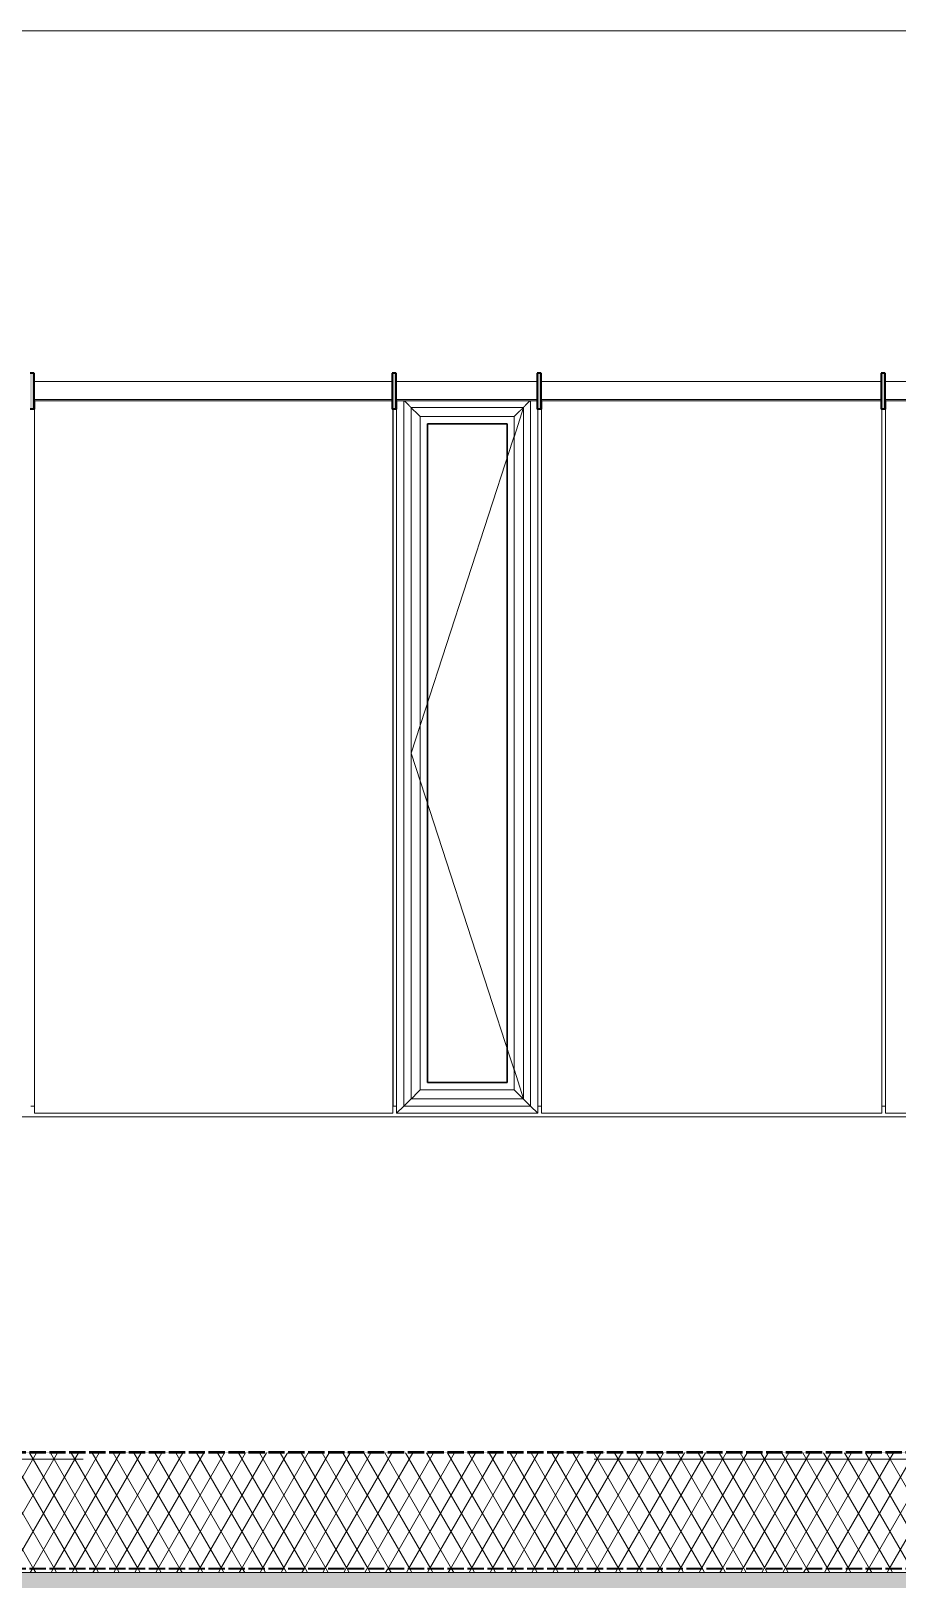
# Model space of a CAD drawing. Header units: millimetres. Extents: x -46169 to 174149, y -86316 to 18123.
# Drawn here: x 120805 to 123197, y -72639 to -68363 of the extents above; entities that cross this region are included whole.
import ezdxf

# ---------------------------------------------------------------- set-up
doc = ezdxf.new("R2010")
doc.units = ezdxf.units.MM
doc.header["$MEASUREMENT"] = 0
for name, pattern in [('Dashed', [2822.222233, 1411.111116, -1411.111116]), ('Hidden Line', [55, 45, -10]), ('Wipeout_Contour', [1000, 0, -1000])]:
    doc.linetypes.add(name, pattern=pattern)
for name, color, linetype, lineweight, true_color in [('A04_A04_1_A-20-M_Roof_Pen_No__162', 7, 'Continuous', 0, 0xe47200), ('A04_A04_1_A-35-M_FFE_Sanitary_Pen_No__105', 7, 'Continuous', 15, 0xa6a6a6), ('A04_A04_1_New_A-20-M_Roof_Pen_No__149', 7, 'Continuous', 0, 0x2a2a2a), ('A04_A04_1_New_A-20-M_Roof_Pen_No__81', 7, 'Continuous', 20, 0x6a6a6a), ('A04_A04_1_New_A-25-M_Curtain_Wall_Pen_No__23', 7, 'Continuous', 30, 0x2a2a2a), ('A04_A04_1_New_A-25-M_Curtain_Wall_Pen_No__44', 7, 'Continuous', 35, 0x444444), ('A04_A04_1_New_A-25-M_Curtain_Wall_Pen_No__63', 7, 'Continuous', 20, 0x606060)]:
    doc.layers.add(name, color=color, linetype=linetype, lineweight=lineweight, true_color=true_color)
for name, color, linetype in [('A04_A04_1_A-35-M_FFE_Sanitary', 7, 'Continuous'), ('A04_A04_1_New_A-20-M_Roof', 7, 'Continuous'), ('A04_A04_1_New_A-25-M_Curtain_Wall', 7, 'Continuous')]:
    doc.layers.add(name, color=color, linetype=linetype)
for name, color, linetype, lineweight in [('A04_A04_1_New_A-20-M_Roof_Pen_No__195', 7, 'Continuous', 35), ('A04_A04_1_New_A-20-M_Roof_Pen_No__85', 8, 'Continuous', 20), ('A04_A04_1_New_A-25-M_Curtain_Wall_Pen_No__2', 8, 'Continuous', 15), ('A04_A04_1_New_A-25-M_Curtain_Wall_Pen_No__3', 7, 'Continuous', 18), ('A04_A04_1_New_A-25-M_Curtain_Wall_Pen_No__87', 8, 'Continuous', 20)]:
    doc.layers.add(name, color=color, linetype=linetype, lineweight=lineweight)
pattern_1 = [(60, (126439.63, -84457.917), (-43.30127, 25), []), (120, (126439.63, -84457.917), (43.30127, 25), [])]

# ---------------------------------------------------------------- blocks, each defined once
blk = doc.blocks.new('*X20', base_point=(139020.8, -92453.4))
at = {"layer": 'A04_A04_1_A-20-M_Roof_Pen_No__162', "linetype": 'Continuous'}
for points in [[(120890.2, -72288.9), (120740.2, -72288.9), (120740.2, -72290.9), (120890.2, -72290.9)], [(121190.2, -72288.9), (121040.2, -72288.9), (121040.2, -72290.9), (121190.2, -72290.9)], [(121490.2, -72288.9), (121340.2, -72288.9), (121340.2, -72290.9), (121490.2, -72290.9)], [(121790.2, -72288.9), (121640.2, -72288.9), (121640.2, -72290.9), (121790.2, -72290.9)], [(122090.2, -72288.9), (121940.2, -72288.9), (121940.2, -72290.9), (122090.2, -72290.9)], [(122390.2, -72288.9), (122240.2, -72288.9), (122240.2, -72290.9), (122390.2, -72290.9)], [(122690.2, -72288.9), (122540.2, -72288.9), (122540.2, -72290.9), (122690.2, -72290.9)], [(122990.2, -72288.9), (122840.2, -72288.9), (122840.2, -72290.9), (122990.2, -72290.9)], [(123290.2, -72288.9), (123140.2, -72288.9), (123140.2, -72290.9), (123290.2, -72290.9)]]:
    blk.add_hatch(color=256, dxfattribs=at).paths.add_polyline_path(points)

msp = doc.modelspace()

# ---------------------------------------------------------------- wipeouts: each hides what was drawn before it
at = {"color": 254, "linetype": 'Wipeout_Contour', "lineweight": 0, "ltscale": 551333.670906}
msp.add_wipeout([(126400.6, -72288.9), (108112.6, -72288.9), (108112.6, -72290.9), (126400.6, -72290.9)], dxfattribs=at).dxf.layer = 'A04_A04_1_New_A-20-M_Roof'
at = {"color": 254, "linetype": 'Wipeout_Contour', "lineweight": 0, "ltscale": 6749518.32009044}
msp.add_wipeout([(118185.2, -68362.9), (118185.2, -69331.1), (118451.6, -69331.1), (118451.6, -69307.9), (118463.9, -69307.9), (118463.9, -69331.1), (119452, -69331.1), (119452, -69307.9), (119464.2, -69307.9), (119464.2, -69331.1), (119852.4, -69331.1), (119852.4, -69307.9), (119864.6, -69307.9), (119864.6, -69331.1), (120802.6, -69331.1), (120802.6, -69307.9), (120814.8, -69307.9), (120814.8, -69331.1), (121802.7, -69331.1), (121802.7, -69307.9), (121814.9, -69307.9), (121814.9, -69331.1), (122202.9, -69331.1), (122202.9, -69307.9), (122215.1, -69307.9), (122215.1, -69331.1), (123153.2, -69331.1), (123153.2, -69307.9), (123165.4, -69307.9), (123165.4, -69331.1), (124153.1, -69331.1), (124153.1, -69307.9), (124165.3, -69307.9), (124165.3, -69331.1), (124553, -69331.1), (124553, -69307.9), (124565.2, -69307.9), (124565.2, -69331.1), (125553, -69331.1), (125553, -69307.9), (125565.2, -69307.9), (125565.2, -69331.1), (125953.1, -69331.1), (125953.1, -69307.9), (125960.2, -69307.9), (125960.2, -69352.9), (126369.2, -69352.9), (126369.2, -68362.9)], dxfattribs=at).dxf.layer = 'A04_A04_1_New_A-25-M_Curtain_Wall'
at = {"color": 254, "linetype": 'Wipeout_Contour', "lineweight": 0, "ltscale": 560203.762251}
msp.add_wipeout([(120804.9, -71332.9), (120814.8, -71332.9), (120814.8, -70357.9), (120804.9, -70357.9)], dxfattribs=at).dxf.layer = 'A04_A04_1_New_A-25-M_Curtain_Wall'

# ---------------------------------------------------------------- next in the draw order: linework, layer by layer
at = {"layer": 'A04_A04_1_New_A-25-M_Curtain_Wall_Pen_No__87', "linetype": 'Continuous'}
msp.add_line((126369.2, -68362.9), (118185.2, -68362.9), dxfattribs=at)

# ---------------------------------------------------------------- next in the draw order: block references
at = {"layer": 'A04_A04_1_A-35-M_FFE_Sanitary'}
msp.add_blockref('*X20', (139020.8, -92453.4), dxfattribs=at)

# ---------------------------------------------------------------- next in the draw order: wipeouts: each hides what was drawn before it
at = {"color": 254, "linetype": 'Wipeout_Contour', "lineweight": 0, "ltscale": 558265.988805}
msp.add_wipeout([(120804.9, -69407.9), (120804.9, -70357.9), (120814.8, -70357.9), (120814.8, -69407.9)], dxfattribs=at).dxf.layer = 'A04_A04_1_New_A-25-M_Curtain_Wall'

# ---------------------------------------------------------------- next in the draw order: wipeouts: each hides what was drawn before it
at = {"color": 254, "linetype": 'Wipeout_Contour', "lineweight": 0, "ltscale": 551673.051606}
msp.add_wipeout([(108112.6, -72290.9), (108112.6, -72610.9), (126400.6, -72610.9), (126400.6, -72290.9)], dxfattribs=at).dxf.layer = 'A04_A04_1_New_A-20-M_Roof'

# ---------------------------------------------------------------- next in the draw order: hatches: boundary and pattern name
at = {"layer": 'A04_A04_1_New_A-20-M_Roof_Pen_No__85', "linetype": 'Continuous'}
h = msp.add_hatch(dxfattribs=at)
h.set_pattern_fill('Batt_Insulation_0001', color=256, style=0, pattern_type=2)
h.set_pattern_definition(pattern_1)
h.paths.add_polyline_path([(108112.6, -72290.9), (108112.6, -72610.9), (126400.6, -72610.9), (126400.6, -72290.9)])

# ---------------------------------------------------------------- next in the draw order: wipeouts: each hides what was drawn before it
at = {"color": 254, "linetype": 'Wipeout_Contour', "lineweight": 0, "ltscale": 552020.882772}
msp.add_wipeout([(108112.6, -72610.9), (108112.6, -72620.9), (126400.6, -72620.9), (126400.6, -72610.9)], dxfattribs=at).dxf.layer = 'A04_A04_1_New_A-20-M_Roof'
at = {"color": 254, "linetype": 'Wipeout_Contour', "lineweight": 0, "ltscale": 567311.311509}
msp.add_wipeout([(126369.2, -71362.9), (118185.2, -71362.9), (118185.2, -72288.9), (126369.2, -72288.9)], dxfattribs=at).dxf.layer = 'A04_A04_1_New_A-25-M_Curtain_Wall'

# ---------------------------------------------------------------- next in the draw order: hatches: boundary and pattern name
at = {"layer": 'A04_A04_1_New_A-20-M_Roof_Pen_No__81', "linetype": 'Continuous', "lineweight": 0, "true_color": 0x353535}
msp.add_hatch(color=250, dxfattribs=at).paths.add_polyline_path([(108112.6, -72620.9), (108112.6, -72757.9), (126400.6, -72757.9), (126400.6, -72620.9)])
at = {"layer": 'A04_A04_1_New_A-20-M_Roof_Pen_No__85', "linetype": 'Continuous'}
h = msp.add_hatch(dxfattribs=at)
h.set_pattern_fill('Batt_Insulation_0001', color=256, style=0, pattern_type=2)
h.set_pattern_definition(pattern_1)
h.paths.add_polyline_path([(108112.6, -72610.9), (108112.6, -72620.9), (126400.6, -72620.9), (126400.6, -72610.9)])

# ---------------------------------------------------------------- next in the draw order: linework, layer by layer
at = {"layer": 'A04_A04_1_A-35-M_FFE_Sanitary_Pen_No__105', "linetype": 'Dashed'}
msp.add_line((105427.1, -72307.9), (131120.2, -72307.9), dxfattribs=at)
at = {"layer": 'A04_A04_1_New_A-20-M_Roof_Pen_No__149', "linetype": 'Continuous'}
msp.add_line((126400.6, -72620.9), (108112.6, -72620.9), dxfattribs=at)
at = {"layer": 'A04_A04_1_New_A-20-M_Roof_Pen_No__195', "linetype": 'Hidden Line'}
for p, q in [((126400.6, -72288.9), (108112.6, -72288.9)), ((126400.6, -72290.9), (108112.6, -72290.9)), ((126400.6, -72610.9), (108112.6, -72610.9))]:
    msp.add_line(p, q, dxfattribs=at)

# ---------------------------------------------------------------- next in the draw order: wipeouts: each hides what was drawn before it
at = {"color": 254, "linetype": 'Wipeout_Contour', "lineweight": 0, "ltscale": 1119161.434746136}
msp.add_wipeout([(119859.6, -71362.9), (120809.9, -71362.9), (120809.9, -71332.9), (120804.9, -71332.9), (120804.9, -71352.9), (119864.6, -71352.9), (119864.6, -71332.9), (119859.6, -71332.9)], dxfattribs=at).dxf.layer = 'A04_A04_1_New_A-25-M_Curtain_Wall'
at = {"color": 254, "linetype": 'Wipeout_Contour', "lineweight": 0, "ltscale": 1130709.13144827}
msp.add_wipeout([(121810, -71332.9), (121810, -71362.9), (122210.1, -71362.9), (122210.1, -71332.9), (122205.1, -71332.9), (122205.1, -71352.9), (121815, -71352.9), (121815, -71332.9)], dxfattribs=at).dxf.layer = 'A04_A04_1_New_A-25-M_Curtain_Wall'

# ---------------------------------------------------------------- next in the draw order: wipeouts: each hides what was drawn before it
at = {"color": 254, "linetype": 'Wipeout_Contour', "lineweight": 0, "ltscale": 565042.299946}
msp.add_wipeout([(122205.1, -70357.9), (122205.1, -71332.9), (122215, -71332.9), (122215, -70357.9)], dxfattribs=at).dxf.layer = 'A04_A04_1_New_A-25-M_Curtain_Wall'

# ---------------------------------------------------------------- next in the draw order: wipeouts: each hides what was drawn before it
at = {"color": 254, "linetype": 'Wipeout_Contour', "lineweight": 0, "ltscale": 563121.175794}
msp.add_wipeout([(122215, -69407.9), (122205.1, -69407.9), (122205.1, -70357.9), (122215, -70357.9)], dxfattribs=at).dxf.layer = 'A04_A04_1_New_A-25-M_Curtain_Wall'
at = {"color": 254, "linetype": 'Wipeout_Contour', "lineweight": 0, "ltscale": 565309.146049}
msp.add_wipeout([(121834.9, -71332.9), (122185, -71332.9), (122165, -71312.9), (121854.9, -71312.9)], dxfattribs=at).dxf.layer = 'A04_A04_1_New_A-25-M_Curtain_Wall'

# ---------------------------------------------------------------- next in the draw order: wipeouts: each hides what was drawn before it
at = {"color": 254, "linetype": 'Wipeout_Contour', "lineweight": 0, "ltscale": 704419.255842}
msp.add_wipeout([(122140, -71287.9), (122185, -71332.9), (122185, -69384.7), (122183.3, -69384.7), (122140, -69427.9)], dxfattribs=at).dxf.layer = 'A04_A04_1_New_A-25-M_Curtain_Wall'
at = {"color": 254, "linetype": 'Wipeout_Contour', "lineweight": 0, "ltscale": 848474.548543}
msp.add_wipeout([(122215, -69384.7), (122215, -71352.9), (123155.4, -71352.9), (123155.4, -69407.9), (123153.2, -69407.9), (123153.2, -69384.7)], dxfattribs=at).dxf.layer = 'A04_A04_1_New_A-25-M_Curtain_Wall'

# ---------------------------------------------------------------- next in the draw order: wipeouts: each hides what was drawn before it
at = {"color": 254, "linetype": 'Wipeout_Contour', "lineweight": 0, "ltscale": 561454.434903}
msp.add_wipeout([(122183.3, -69384.7), (121836.7, -69384.7), (121854.9, -69402.9), (122165, -69402.9)], dxfattribs=at).dxf.layer = 'A04_A04_1_New_A-25-M_Curtain_Wall'
at = {"color": 254, "linetype": 'Wipeout_Contour', "lineweight": 0, "ltscale": 563795.989196}
msp.add_wipeout([(122120, -71267.9), (122140, -71287.9), (122140, -69427.9), (122120, -69447.9)], dxfattribs=at).dxf.layer = 'A04_A04_1_New_A-25-M_Curtain_Wall'
at = {"color": 254, "linetype": 'Wipeout_Contour', "lineweight": 0, "ltscale": 566424.357501}
msp.add_wipeout([(123155.4, -70357.9), (123165.4, -70357.9), (123165.4, -69407.9), (123155.4, -69407.9)], dxfattribs=at).dxf.layer = 'A04_A04_1_New_A-25-M_Curtain_Wall'

# ---------------------------------------------------------------- next in the draw order: wipeouts: each hides what was drawn before it
at = {"color": 254, "linetype": 'Wipeout_Contour', "lineweight": 0, "ltscale": 703018.428729}
msp.add_wipeout([(121834.9, -69384.7), (121834.9, -71332.9), (121854.9, -71312.9), (121854.9, -69402.9), (121836.7, -69384.7)], dxfattribs=at).dxf.layer = 'A04_A04_1_New_A-25-M_Curtain_Wall'
at = {"color": 254, "linetype": 'Wipeout_Contour', "lineweight": 0, "ltscale": 568334.316705}
msp.add_wipeout([(123155.4, -70357.9), (123155.4, -71332.9), (123165.4, -71332.9), (123165.4, -70357.9)], dxfattribs=at).dxf.layer = 'A04_A04_1_New_A-25-M_Curtain_Wall'

# ---------------------------------------------------------------- next in the draw order: wipeouts: each hides what was drawn before it
at = {"color": 254, "linetype": 'Wipeout_Contour', "lineweight": 0, "ltscale": 565349.666966}
msp.add_wipeout([(121815, -71352.9), (122205.1, -71352.9), (122185.1, -71332.9), (121835, -71332.9)], dxfattribs=at).dxf.layer = 'A04_A04_1_New_A-25-M_Curtain_Wall'

# ---------------------------------------------------------------- next in the draw order: wipeouts: each hides what was drawn before it
at = {"color": 254, "linetype": 'Wipeout_Contour', "lineweight": 0, "ltscale": 562751.847018}
msp.add_wipeout([(121815, -71352.9), (121835, -71332.9), (121834.9, -69384.7), (121815, -69384.7)], dxfattribs=at).dxf.layer = 'A04_A04_1_New_A-25-M_Curtain_Wall'
at = {"color": 254, "linetype": 'Wipeout_Contour', "lineweight": 0, "ltscale": 845109.656934}
msp.add_wipeout([(122185.1, -69384.7), (122185.1, -71332.9), (122205.1, -71352.9), (122205.1, -69407.9), (122202.9, -69407.9), (122202.9, -69384.7)], dxfattribs=at).dxf.layer = 'A04_A04_1_New_A-25-M_Curtain_Wall'

# ---------------------------------------------------------------- next in the draw order: wipeouts: each hides what was drawn before it
at = {"color": 254, "linetype": 'Wipeout_Contour', "lineweight": 0, "ltscale": 562920.905744}
msp.add_wipeout([(121899.9, -71267.9), (121899.9, -69447.9), (121854.9, -69402.9), (121854.9, -71312.9)], dxfattribs=at).dxf.layer = 'A04_A04_1_New_A-25-M_Curtain_Wall'
at = {"color": 254, "linetype": 'Wipeout_Contour', "lineweight": 0, "ltscale": 1408198.922753276}
msp.add_wipeout([(120809.9, -71332.9), (120809.9, -71362.9), (121810, -71362.9), (121810, -71332.9), (121805, -71332.9), (121805, -71352.9), (121804.9, -71332.9), (121804.9, -71352.9), (120814.8, -71352.9), (120814.8, -71332.9)], dxfattribs=at).dxf.layer = 'A04_A04_1_New_A-25-M_Curtain_Wall'
at = {"color": 254, "linetype": 'Wipeout_Contour', "lineweight": 0, "ltscale": 1135376.886908695}
msp.add_wipeout([(122210.1, -71362.9), (123160.5, -71362.9), (123160.5, -71332.9), (123155.5, -71332.9), (123155.5, -71352.9), (122215, -71352.9), (122215, -71332.9), (122210.1, -71332.9)], dxfattribs=at).dxf.layer = 'A04_A04_1_New_A-25-M_Curtain_Wall'

# ---------------------------------------------------------------- next in the draw order: linework, layer by layer
at = {"layer": 'A04_A04_1_New_A-25-M_Curtain_Wall_Pen_No__87', "linetype": 'Continuous'}
for p, q in [((122215, -70357.9), (122215, -71352.9)), ((122205.1, -71332.9), (122210.1, -71332.9)), ((122210.1, -71332.9), (122215, -71332.9))]:
    msp.add_line(p, q, dxfattribs=at)

# ---------------------------------------------------------------- next in the draw order: wipeouts: each hides what was drawn before it
at = {"color": 254, "linetype": 'Wipeout_Contour', "lineweight": 0, "ltscale": 841359.282731}
msp.add_wipeout([(120814.8, -69384.7), (120814.8, -71352.9), (121804.9, -71352.9), (121804.9, -69407.9), (121802.7, -69407.9), (121802.7, -69384.7)], dxfattribs=at).dxf.layer = 'A04_A04_1_New_A-25-M_Curtain_Wall'
at = {"color": 254, "linetype": 'Wipeout_Contour', "lineweight": 0, "ltscale": 561516.941203}
msp.add_wipeout([(121854.9, -69402.9), (121899.9, -69447.9), (122120, -69447.9), (122165, -69402.9)], dxfattribs=at).dxf.layer = 'A04_A04_1_New_A-25-M_Curtain_Wall'
at = {"color": 254, "linetype": 'Wipeout_Contour', "lineweight": 0, "ltscale": 565243.521476}
msp.add_wipeout([(122165, -71312.9), (122120, -71267.9), (121899.9, -71267.9), (121854.9, -71312.9)], dxfattribs=at).dxf.layer = 'A04_A04_1_New_A-25-M_Curtain_Wall'
at = {"color": 254, "linetype": 'Wipeout_Contour', "lineweight": 0, "ltscale": 1142127.345333566}
msp.add_wipeout([(123160.5, -71362.9), (124160.3, -71362.9), (124160.3, -71332.9), (124155.3, -71332.9), (124155.3, -71352.9), (123165.4, -71352.9), (123165.4, -71332.9), (123160.5, -71332.9)], dxfattribs=at).dxf.layer = 'A04_A04_1_New_A-25-M_Curtain_Wall'

# ---------------------------------------------------------------- next in the draw order: hatches: boundary and pattern name
at = {"layer": 'A04_A04_1_New_A-25-M_Curtain_Wall', "linetype": 'Continuous', "lineweight": 0, "true_color": 0xffffff}
msp.add_hatch(color=7, dxfattribs=at).paths.add_polyline_path([(120802.6, -69407.9), (120807.6, -69407.9), (120807.6, -69307.9), (120802.6, -69307.9)])

# ---------------------------------------------------------------- next in the draw order: linework, layer by layer
at = {"layer": 'A04_A04_1_New_A-25-M_Curtain_Wall_Pen_No__87', "linetype": 'Continuous'}
for p, q in [((120814.8, -70357.9), (120814.8, -71352.9)), ((122165, -71312.9), (121854.9, -71312.9)), ((120809.8, -71362.9), (119859.6, -71362.9)), ((120804.9, -71332.9), (120809.9, -71332.9)), ((121809.9, -71362.9), (120809.8, -71362.9)), ((120809.9, -71332.9), (120814.8, -71332.9)), ((122210, -71362.9), (121809.9, -71362.9)), ((122185.1, -71332.9), (122205.1, -71352.9))]:
    msp.add_line(p, q, dxfattribs=at)

# ---------------------------------------------------------------- next in the draw order: wipeouts: each hides what was drawn before it
at = {"color": 254, "linetype": 'Wipeout_Contour', "lineweight": 0, "ltscale": 853605.159906}
msp.add_wipeout([(123165.4, -71352.9), (124155.3, -71352.9), (124155.3, -69407.9), (124153.1, -69407.9), (124153.1, -69384.7), (123165.4, -69384.7)], dxfattribs=at).dxf.layer = 'A04_A04_1_New_A-25-M_Curtain_Wall'
at = {"color": 254, "linetype": 'Wipeout_Contour', "lineweight": 0, "ltscale": 563379.883874}
msp.add_wipeout([(121900, -71267.9), (122120, -71267.9), (122120, -69447.9), (121900, -69447.9)], dxfattribs=at).dxf.layer = 'A04_A04_1_New_A-25-M_Curtain_Wall'
at = {"color": 254, "linetype": 'Wipeout_Contour', "lineweight": 0, "ltscale": 563658.303179}
msp.add_wipeout([(121805, -70357.9), (121805, -71332.9), (121815, -71332.9), (121815, -70357.9)], dxfattribs=at).dxf.layer = 'A04_A04_1_New_A-25-M_Curtain_Wall'

# ---------------------------------------------------------------- next in the draw order: linework, layer by layer
at = {"layer": 'A04_A04_1_New_A-25-M_Curtain_Wall_Pen_No__23', "linetype": 'Continuous'}
for p, q in [((121899.9, -69447.9), (122120, -69447.9)), ((121899.9, -71267.9), (121899.9, -69447.9)), ((122120, -69447.9), (122120, -71267.9)), ((122120, -71267.9), (121899.9, -71267.9))]:
    msp.add_line(p, q, dxfattribs=at)
at = {"layer": 'A04_A04_1_New_A-25-M_Curtain_Wall_Pen_No__3', "linetype": 'Continuous'}
msp.add_line((122165, -71312.9), (121854.9, -70357.9), dxfattribs=at)
at = {"layer": 'A04_A04_1_New_A-25-M_Curtain_Wall_Pen_No__63', "linetype": 'Continuous'}
msp.add_line((121900, -69447.9), (121900, -71267.9), dxfattribs=at)
at = {"layer": 'A04_A04_1_New_A-25-M_Curtain_Wall_Pen_No__87', "linetype": 'Continuous'}
for p, q in [((121879.9, -71287.9), (121879.9, -69427.9)), ((121879.9, -69427.9), (122140, -69427.9)), ((122140, -69427.9), (122140, -71287.9)), ((123155.4, -71352.9), (123155.4, -70357.9)), ((123165.4, -70357.9), (123165.4, -71352.9)), ((121879.9, -71287.9), (121834.9, -71332.9)), ((122140, -71287.9), (121879.9, -71287.9)), ((122140, -71287.9), (122185, -71332.9)), ((120814.8, -71352.9), (121804.9, -71352.9)), ((121805, -71332.9), (121810, -71332.9)), ((121810, -71332.9), (121815, -71332.9)), ((121835, -71332.9), (121815, -71352.9)), ((121815, -71352.9), (122205.1, -71352.9)), ((121834.9, -71332.9), (122185, -71332.9)), ((123160.4, -71362.9), (122210, -71362.9)), ((122215, -71352.9), (123155.4, -71352.9)), ((123155.5, -71332.9), (123160.5, -71332.9)), ((124160.3, -71362.9), (123160.4, -71362.9)), ((123160.5, -71332.9), (123165.4, -71332.9)), ((123165.4, -71352.9), (124155.3, -71352.9))]:
    msp.add_line(p, q, dxfattribs=at)

# ---------------------------------------------------------------- next in the draw order: wipeouts: each hides what was drawn before it
at = {"color": 254, "linetype": 'Wipeout_Contour', "lineweight": 0, "ltscale": 1253775.594099843}
msp.add_wipeout([(120814.8, -69307.9), (120812.6, -69307.9), (120812.6, -69407.9), (120814.8, -69407.9), (120814.8, -69384.7), (120812.8, -69384.7), (120812.8, -69381.1), (120812.9, -69331.1), (120814.8, -69331.1)], dxfattribs=at).dxf.layer = 'A04_A04_1_New_A-25-M_Curtain_Wall'
at = {"color": 254, "linetype": 'Wipeout_Contour', "lineweight": 0, "ltscale": 561732.446101}
msp.add_wipeout([(121805, -70357.9), (121815, -70357.9), (121815, -69407.9), (121805, -69407.9)], dxfattribs=at).dxf.layer = 'A04_A04_1_New_A-25-M_Curtain_Wall'

# ---------------------------------------------------------------- next in the draw order: linework, layer by layer
at = {"layer": 'A04_A04_1_New_A-25-M_Curtain_Wall_Pen_No__2', "linetype": 'Continuous'}
for p, q in [((120812.6, -69307.9), (120814.8, -69307.9)), ((120814.8, -69407.9), (120812.6, -69407.9))]:
    msp.add_line(p, q, dxfattribs=at)
at = {"layer": 'A04_A04_1_New_A-25-M_Curtain_Wall_Pen_No__44', "linetype": 'Continuous'}
for p, q in [((120807.6, -69307.9), (120802.6, -69307.9)), ((120812.6, -69307.9), (120807.6, -69307.9)), ((120807.6, -69407.9), (120802.6, -69407.9)), ((120812.6, -69407.9), (120807.6, -69407.9))]:
    msp.add_line(p, q, dxfattribs=at)
at = {"layer": 'A04_A04_1_New_A-25-M_Curtain_Wall_Pen_No__87', "linetype": 'Continuous'}
msp.add_line((121804.9, -71352.9), (121804.9, -70357.9), dxfattribs=at)

# ---------------------------------------------------------------- next in the draw order: wipeouts: each hides what was drawn before it
at = {"color": 254, "linetype": 'Wipeout_Contour', "lineweight": 0, "ltscale": 558993.691396}
msp.add_wipeout([(121802.7, -69381.1), (120812.8, -69381.1), (120812.8, -69384.7), (121802.7, -69384.7)], dxfattribs=at).dxf.layer = 'A04_A04_1_New_A-25-M_Curtain_Wall'

# ---------------------------------------------------------------- next in the draw order: wipeouts: each hides what was drawn before it
at = {"color": 254, "linetype": 'Wipeout_Contour', "lineweight": 0, "ltscale": 558940.684032}
msp.add_wipeout([(120812.9, -69331.1), (120812.8, -69381.1), (121802.7, -69381.1), (121802.7, -69331.1)], dxfattribs=at).dxf.layer = 'A04_A04_1_New_A-25-M_Curtain_Wall'

# ---------------------------------------------------------------- next in the draw order: hatches: boundary and pattern name
at = {"layer": 'A04_A04_1_New_A-25-M_Curtain_Wall', "linetype": 'Continuous', "lineweight": 0, "true_color": 0xffffff}
for points in [[(120807.6, -69407.9), (120812.6, -69407.9), (120812.6, -69307.9), (120807.6, -69307.9)], [(121802.7, -69407.9), (121807.7, -69407.9), (121807.7, -69307.9), (121802.7, -69307.9)]]:
    msp.add_hatch(color=7, dxfattribs=at).paths.add_polyline_path(points)

# ---------------------------------------------------------------- next in the draw order: linework, layer by layer
at = {"layer": 'A04_A04_1_New_A-25-M_Curtain_Wall_Pen_No__2', "linetype": 'Continuous'}
for p, q in [((120812.9, -69331.1), (120812.8, -69381.1)), ((120812.8, -69381.1), (120812.8, -69384.7))]:
    msp.add_line(p, q, dxfattribs=at)
at = {"layer": 'A04_A04_1_New_A-25-M_Curtain_Wall_Pen_No__44', "linetype": 'Continuous'}
msp.add_line((120812.6, -69307.9), (120812.6, -69407.9), dxfattribs=at)
at = {"layer": 'A04_A04_1_New_A-25-M_Curtain_Wall_Pen_No__87', "linetype": 'Continuous'}
msp.add_line((120814.8, -69384.7), (120814.8, -70357.9), dxfattribs=at)

# ---------------------------------------------------------------- next in the draw order: wipeouts: each hides what was drawn before it
at = {"color": 254, "linetype": 'Wipeout_Contour', "lineweight": 0, "ltscale": 1261589.71158699}
msp.add_wipeout([(121812.7, -69307.9), (121812.7, -69407.9), (121815, -69407.9), (121815, -69384.7), (121812.9, -69384.7), (121812.9, -69381.1), (121813.1, -69331.1), (121814.9, -69331.1), (121814.9, -69307.9)], dxfattribs=at).dxf.layer = 'A04_A04_1_New_A-25-M_Curtain_Wall'

# ---------------------------------------------------------------- next in the draw order: linework, layer by layer
at = {"layer": 'A04_A04_1_New_A-25-M_Curtain_Wall_Pen_No__2', "linetype": 'Continuous'}
for p, q in [((121812.7, -69307.9), (121814.9, -69307.9)), ((121815, -69407.9), (121812.7, -69407.9))]:
    msp.add_line(p, q, dxfattribs=at)
at = {"layer": 'A04_A04_1_New_A-25-M_Curtain_Wall_Pen_No__44', "linetype": 'Continuous'}
for p, q in [((121807.7, -69307.9), (121802.7, -69307.9)), ((121812.7, -69307.9), (121807.7, -69307.9)), ((121807.7, -69407.9), (121802.7, -69407.9)), ((121812.7, -69407.9), (121807.7, -69407.9))]:
    msp.add_line(p, q, dxfattribs=at)
at = {"layer": 'A04_A04_1_New_A-25-M_Curtain_Wall_Pen_No__87', "linetype": 'Continuous'}
msp.add_line((121804.9, -70357.9), (121804.9, -69407.9), dxfattribs=at)

# ---------------------------------------------------------------- next in the draw order: wipeouts: each hides what was drawn before it
at = {"color": 254, "linetype": 'Wipeout_Contour', "lineweight": 0, "ltscale": 561425.609782}
msp.add_wipeout([(122202.9, -69381.1), (121812.9, -69381.1), (121812.9, -69384.7), (122202.9, -69384.7)], dxfattribs=at).dxf.layer = 'A04_A04_1_New_A-25-M_Curtain_Wall'

# ---------------------------------------------------------------- next in the draw order: linework, layer by layer
at = {"layer": 'A04_A04_1_New_A-25-M_Curtain_Wall_Pen_No__3', "linetype": 'Continuous'}
msp.add_line((122165, -69402.9), (121854.9, -70357.9), dxfattribs=at)
at = {"layer": 'A04_A04_1_New_A-25-M_Curtain_Wall_Pen_No__87', "linetype": 'Continuous'}
for p, q in [((121854.9, -71312.9), (121854.9, -69402.9)), ((121854.9, -69402.9), (122165, -69402.9)), ((122165, -69402.9), (122165, -71312.9))]:
    msp.add_line(p, q, dxfattribs=at)

# ---------------------------------------------------------------- next in the draw order: wipeouts: each hides what was drawn before it
at = {"color": 254, "linetype": 'Wipeout_Contour', "lineweight": 0, "ltscale": 561372.833167}
msp.add_wipeout([(121813.1, -69331.1), (121812.9, -69381.1), (122202.9, -69381.1), (122202.9, -69331.1)], dxfattribs=at).dxf.layer = 'A04_A04_1_New_A-25-M_Curtain_Wall'

# ---------------------------------------------------------------- next in the draw order: hatches: boundary and pattern name
at = {"layer": 'A04_A04_1_New_A-25-M_Curtain_Wall', "linetype": 'Continuous', "lineweight": 0, "true_color": 0xffffff}
for points in [[(121807.7, -69407.9), (121812.7, -69407.9), (121812.7, -69307.9), (121807.7, -69307.9)], [(122202.9, -69407.9), (122207.9, -69407.9), (122207.9, -69307.9), (122202.9, -69307.9)]]:
    msp.add_hatch(color=7, dxfattribs=at).paths.add_polyline_path(points)

# ---------------------------------------------------------------- next in the draw order: linework, layer by layer
at = {"layer": 'A04_A04_1_New_A-25-M_Curtain_Wall_Pen_No__2', "linetype": 'Continuous'}
for p, q in [((120812.9, -69331.1), (121802.7, -69331.1)), ((121813.1, -69331.1), (121812.9, -69381.1)), ((121802.7, -69381.1), (120812.8, -69381.1)), ((121802.7, -69384.7), (120812.8, -69384.7)), ((121812.9, -69381.1), (121812.9, -69384.7))]:
    msp.add_line(p, q, dxfattribs=at)
at = {"layer": 'A04_A04_1_New_A-25-M_Curtain_Wall_Pen_No__44', "linetype": 'Continuous'}
for p, q in [((121802.7, -69307.9), (121802.7, -69407.9)), ((121812.7, -69307.9), (121812.7, -69407.9))]:
    msp.add_line(p, q, dxfattribs=at)
at = {"layer": 'A04_A04_1_New_A-25-M_Curtain_Wall_Pen_No__87', "linetype": 'Continuous'}
for p, q in [((121815, -69384.7), (121815, -71352.9)), ((121834.9, -69384.7), (121834.9, -71332.9)), ((121836.7, -69384.7), (121879.9, -69427.9)), ((122183.3, -69384.7), (122140, -69427.9)), ((122185, -71332.9), (122185, -69384.7)), ((122185.1, -69384.7), (122185.1, -71332.9))]:
    msp.add_line(p, q, dxfattribs=at)

# ---------------------------------------------------------------- next in the draw order: wipeouts: each hides what was drawn before it
at = {"color": 254, "linetype": 'Wipeout_Contour', "lineweight": 0, "ltscale": 1264720.231063731}
msp.add_wipeout([(122215.1, -69307.9), (122212.9, -69307.9), (122212.9, -69407.9), (122215, -69407.9), (122215, -69384.7), (122213, -69384.7), (122213, -69381.1), (122213.2, -69331.1), (122215.1, -69331.1)], dxfattribs=at).dxf.layer = 'A04_A04_1_New_A-25-M_Curtain_Wall'

# ---------------------------------------------------------------- next in the draw order: linework, layer by layer
at = {"layer": 'A04_A04_1_New_A-25-M_Curtain_Wall_Pen_No__2', "linetype": 'Continuous'}
for p, q in [((122212.9, -69307.9), (122215, -69307.9)), ((122215, -69407.9), (122212.9, -69407.9))]:
    msp.add_line(p, q, dxfattribs=at)
at = {"layer": 'A04_A04_1_New_A-25-M_Curtain_Wall_Pen_No__44', "linetype": 'Continuous'}
for p, q in [((122207.9, -69307.9), (122202.9, -69307.9)), ((122212.9, -69307.9), (122207.9, -69307.9)), ((122207.9, -69407.9), (122202.9, -69407.9)), ((122212.9, -69407.9), (122207.9, -69407.9))]:
    msp.add_line(p, q, dxfattribs=at)
at = {"layer": 'A04_A04_1_New_A-25-M_Curtain_Wall_Pen_No__87', "linetype": 'Continuous'}
msp.add_line((122205.1, -71352.9), (122205.1, -69407.9), dxfattribs=at)

# ---------------------------------------------------------------- next in the draw order: wipeouts: each hides what was drawn before it
at = {"color": 254, "linetype": 'Wipeout_Contour', "lineweight": 0, "ltscale": 563775.727459}
msp.add_wipeout([(123153.2, -69381.1), (122213, -69381.1), (122213, -69384.7), (123153.2, -69384.7)], dxfattribs=at).dxf.layer = 'A04_A04_1_New_A-25-M_Curtain_Wall'

# ---------------------------------------------------------------- next in the draw order: wipeouts: each hides what was drawn before it
at = {"color": 254, "linetype": 'Wipeout_Contour', "lineweight": 0, "ltscale": 563723.171425}
msp.add_wipeout([(122213.2, -69331.1), (122213, -69381.1), (123153.2, -69381.1), (123153.2, -69331.1)], dxfattribs=at).dxf.layer = 'A04_A04_1_New_A-25-M_Curtain_Wall'

# ---------------------------------------------------------------- next in the draw order: hatches: boundary and pattern name
at = {"layer": 'A04_A04_1_New_A-25-M_Curtain_Wall', "linetype": 'Continuous', "lineweight": 0, "true_color": 0xffffff}
for points in [[(122207.9, -69407.9), (122212.9, -69407.9), (122212.9, -69307.9), (122207.9, -69307.9)], [(123153.2, -69407.9), (123158.2, -69407.9), (123158.2, -69307.9), (123153.2, -69307.9)]]:
    msp.add_hatch(color=7, dxfattribs=at).paths.add_polyline_path(points)

# ---------------------------------------------------------------- next in the draw order: linework, layer by layer
at = {"layer": 'A04_A04_1_New_A-25-M_Curtain_Wall_Pen_No__2', "linetype": 'Continuous'}
for p, q in [((121813.1, -69331.1), (122202.9, -69331.1)), ((122213.2, -69331.1), (122213, -69381.1)), ((122202.9, -69381.1), (121812.9, -69381.1)), ((122202.9, -69384.7), (121812.9, -69384.7)), ((122213, -69381.1), (122213, -69384.7))]:
    msp.add_line(p, q, dxfattribs=at)
at = {"layer": 'A04_A04_1_New_A-25-M_Curtain_Wall_Pen_No__44', "linetype": 'Continuous'}
for p, q in [((122202.9, -69307.9), (122202.9, -69407.9)), ((122212.9, -69307.9), (122212.9, -69407.9))]:
    msp.add_line(p, q, dxfattribs=at)
at = {"layer": 'A04_A04_1_New_A-25-M_Curtain_Wall_Pen_No__87', "linetype": 'Continuous'}
msp.add_line((122215, -69384.7), (122215, -70357.9), dxfattribs=at)

# ---------------------------------------------------------------- next in the draw order: wipeouts: each hides what was drawn before it
at = {"color": 254, "linetype": 'Wipeout_Contour', "lineweight": 0, "ltscale": 1272166.096695795}
msp.add_wipeout([(123163.2, -69307.9), (123163.2, -69407.9), (123165.4, -69407.9), (123165.4, -69384.7), (123163.4, -69384.7), (123163.4, -69381.1), (123163.6, -69331.1), (123165.4, -69331.1), (123165.4, -69307.9)], dxfattribs=at).dxf.layer = 'A04_A04_1_New_A-25-M_Curtain_Wall'

# ---------------------------------------------------------------- next in the draw order: linework, layer by layer
at = {"layer": 'A04_A04_1_New_A-25-M_Curtain_Wall_Pen_No__2', "linetype": 'Continuous'}
for p, q in [((123163.2, -69307.9), (123165.4, -69307.9)), ((123165.4, -69407.9), (123163.2, -69407.9))]:
    msp.add_line(p, q, dxfattribs=at)
at = {"layer": 'A04_A04_1_New_A-25-M_Curtain_Wall_Pen_No__44', "linetype": 'Continuous'}
for p, q in [((123158.2, -69307.9), (123153.2, -69307.9)), ((123163.2, -69307.9), (123158.2, -69307.9)), ((123158.2, -69407.9), (123153.2, -69407.9)), ((123163.2, -69407.9), (123158.2, -69407.9))]:
    msp.add_line(p, q, dxfattribs=at)
at = {"layer": 'A04_A04_1_New_A-25-M_Curtain_Wall_Pen_No__87', "linetype": 'Continuous'}
msp.add_line((123155.4, -70357.9), (123155.4, -69407.9), dxfattribs=at)

# ---------------------------------------------------------------- next in the draw order: wipeouts: each hides what was drawn before it
at = {"color": 254, "linetype": 'Wipeout_Contour', "lineweight": 0, "ltscale": 567174.2002}
msp.add_wipeout([(124153.1, -69381.1), (123163.4, -69381.1), (123163.4, -69384.7), (124153.1, -69384.7)], dxfattribs=at).dxf.layer = 'A04_A04_1_New_A-25-M_Curtain_Wall'

# ---------------------------------------------------------------- next in the draw order: wipeouts: each hides what was drawn before it
at = {"color": 254, "linetype": 'Wipeout_Contour', "lineweight": 0, "ltscale": 567121.960175}
msp.add_wipeout([(123163.6, -69331.1), (123163.4, -69381.1), (124153.1, -69381.1), (124153.1, -69331.1)], dxfattribs=at).dxf.layer = 'A04_A04_1_New_A-25-M_Curtain_Wall'

# ---------------------------------------------------------------- next in the draw order: hatches: boundary and pattern name
at = {"layer": 'A04_A04_1_New_A-25-M_Curtain_Wall', "linetype": 'Continuous', "lineweight": 0, "true_color": 0xffffff}
msp.add_hatch(color=7, dxfattribs=at).paths.add_polyline_path([(123158.2, -69407.9), (123163.2, -69407.9), (123163.2, -69307.9), (123158.2, -69307.9)])

# ---------------------------------------------------------------- next in the draw order: linework, layer by layer
at = {"layer": 'A04_A04_1_New_A-25-M_Curtain_Wall_Pen_No__2', "linetype": 'Continuous'}
for p, q in [((122213.2, -69331.1), (123153.2, -69331.1)), ((123163.6, -69331.1), (123163.4, -69381.1)), ((123163.6, -69331.1), (124153.1, -69331.1)), ((123153.2, -69381.1), (122213, -69381.1)), ((123153.2, -69384.7), (122213, -69384.7)), ((124153.1, -69381.1), (123163.4, -69381.1)), ((123163.4, -69381.1), (123163.4, -69384.7)), ((124153.1, -69384.7), (123163.4, -69384.7))]:
    msp.add_line(p, q, dxfattribs=at)
at = {"layer": 'A04_A04_1_New_A-25-M_Curtain_Wall_Pen_No__44', "linetype": 'Continuous'}
for p, q in [((123153.2, -69307.9), (123153.2, -69407.9)), ((123163.2, -69307.9), (123163.2, -69407.9))]:
    msp.add_line(p, q, dxfattribs=at)
at = {"layer": 'A04_A04_1_New_A-25-M_Curtain_Wall_Pen_No__87', "linetype": 'Continuous'}
msp.add_line((123165.4, -69384.7), (123165.4, -70357.9), dxfattribs=at)

doc.saveas('drawing.dxf')
